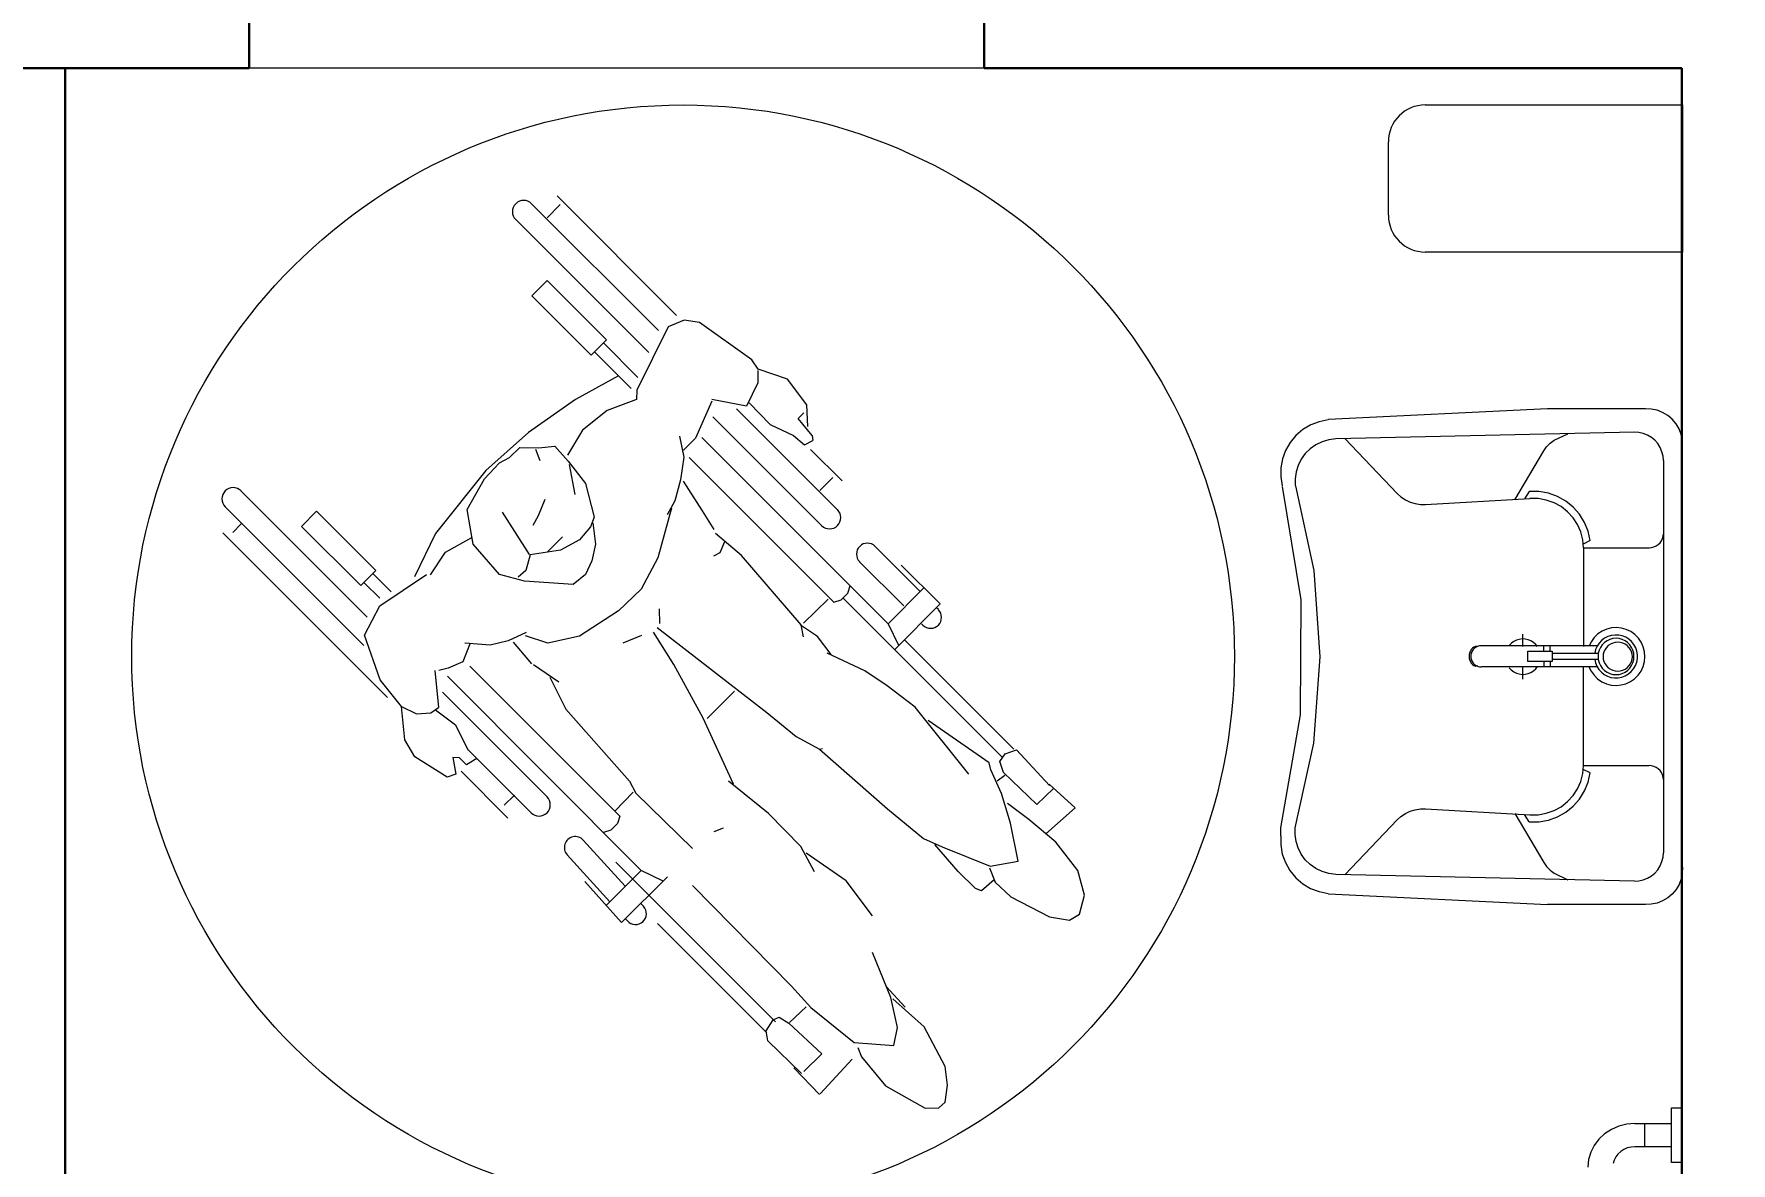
# Model space of a CAD drawing. Header units: centimetres. Extents: x -26724 to 60145, y -23645 to 6771.
# Drawn here: x -6089.4 to -5858.5, y 695 to 848.6 of the extents above; entities that cross this region are included whole.
import ezdxf

# ---------------------------------------------------------------- set-up
doc = ezdxf.new("R2010")
doc.units = ezdxf.units.CM
doc.linetypes.add('AUSGEZOGEN', pattern=[0])
doc.layers.add('4.KOTE', color=88, linetype='Continuous', lineweight=15)
doc.layers.add('IZGLED 2', color=253, linetype='Continuous', lineweight=9, true_color=0x828282)
doc.styles.get("Standard").update_dxf_attribs({"font": 'calibri.ttf'})
doc.dimstyles.new('ja 1 50', dxfattribs={"dimtxt": 10, "dimasz": 5, "dimexe": 5, "dimexo": 5, "dimgap": 1, "dimtad": 1, "dimdec": 0, "dimtxsty": 'Standard', "dimblk": 'ARCHTICK', "dimcen": 2.5, "dimclrd": 256, "dimclrt": 7, "dimadec": 0, "dimazin": 0, "dimtfac": 1, "dimtdec": 0, "dimtix": 1, "dimtmove": 1, "dimatfit": 3, "dimldrblk": 'ARCHTICK', "dimfxl": 10, "dimfxlon": 1, "dimlwd": 0, "dimlwe": 9, "dimarcsym": 0})

# ---------------------------------------------------------------- blocks, each defined once
blk = doc.blocks.new('_ArchTick')
at = {"color": 0, "linetype": 'ByBlock', "const_width": 0.15}
blk.add_lwpolyline([(-0.5, -0.5), (0.5, 0.5)], dxfattribs=at)
blk = doc.blocks.new('*D1820')
at = {"layer": '4.KOTE', "color": 0, "lineweight": 9, "transparency": 16777216}
for p, q in [((-12416.28, 713.89), (-12431.28, 713.89)), ((-12416.28, 573.89), (-12431.28, 573.89))]:
    blk.add_line(p, q, dxfattribs=at)
at = {"layer": '4.KOTE', "lineweight": 0, "transparency": 16777216}
blk.add_line((-12426.28, 713.89), (-12426.28, 573.89), dxfattribs=at)
at = {"layer": 'Defpoints', "color": 0, "transparency": 16777216}
for p in [(-12402.55, 713.89), (-12426.28, 573.89), (0, 573.89, 13.5)]:
    blk.add_point(p, dxfattribs=at)
at = {"layer": '4.KOTE', "lineweight": 0, "transparency": 16777216, "xscale": 5, "yscale": 5, "zscale": 5}
for p, rotation in [((-12426.28, 713.89), 90), ((-12426.28, 573.89), 270)]:
    blk.add_blockref('_ArchTick', p, dxfattribs=dict(at, rotation=rotation))
at = {"layer": '4.KOTE', "color": 7, "transparency": 16777216, "insert": (-12432.4, 643.89), "char_height": 10, "attachment_point": 5, "rotation": 90}
blk.add_mtext('140', dxfattribs=at)
blk = doc.blocks.new('*D1952')
at = {"layer": '4.KOTE', "color": 0, "lineweight": 9, "transparency": 16777216}
for p, q in [((-6932.92, 1219), (-6922.82, 1219)), ((-6917.82, 618.87), (-6932.82, 618.87))]:
    blk.add_line(p, q, dxfattribs=at)
at = {"layer": '4.KOTE', "lineweight": 0, "transparency": 16777216}
blk.add_line((-6927.82, 1219), (-6927.82, 618.87), dxfattribs=at)
at = {"layer": 'Defpoints', "color": 0, "transparency": 16777216}
for p in [(-6937.92, 1219), (-6927.82, 618.87), (-5265.1, 618.87, 13.5)]:
    blk.add_point(p, dxfattribs=at)
at = {"layer": '4.KOTE', "lineweight": 0, "transparency": 16777216, "xscale": 5, "yscale": 5, "zscale": 5}
for p, rotation in [((-6927.82, 1219), 90), ((-6927.82, 618.87), 270)]:
    blk.add_blockref('_ArchTick', p, dxfattribs=dict(at, rotation=rotation))
at = {"layer": '4.KOTE', "color": 7, "transparency": 16777216, "insert": (-6933.95, 918.93), "char_height": 10, "attachment_point": 5, "rotation": 90}
blk.add_mtext('600', dxfattribs=at)
blk = doc.blocks.new('*D1953')
at = {"layer": '4.KOTE', "color": 0, "lineweight": 9, "transparency": 16777216}
for p, q in [((-6917.82, 923.89), (-6932.82, 923.89)), ((-6917.82, 618.87), (-6932.82, 618.87))]:
    blk.add_line(p, q, dxfattribs=at)
at = {"layer": '4.KOTE', "lineweight": 0, "transparency": 16777216}
blk.add_line((-6927.82, 618.87), (-6927.82, 923.89), dxfattribs=at)
at = {"layer": 'Defpoints', "color": 0, "transparency": 16777216}
for p in [(-6927.82, 923.89), (-5265.1, 923.89, 13.5), (-5265.1, 618.87, 13.5)]:
    blk.add_point(p, dxfattribs=at)
at = {"layer": '4.KOTE', "lineweight": 0, "transparency": 16777216, "xscale": 5, "yscale": 5, "zscale": 5}
for p, rotation in [((-6927.82, 923.89), 90), ((-6927.82, 618.87), 270)]:
    blk.add_blockref('_ArchTick', p, dxfattribs=dict(at, rotation=rotation))
at = {"layer": '4.KOTE', "color": 7, "transparency": 16777216, "insert": (-6933.95, 771.38), "char_height": 10, "attachment_point": 5, "rotation": 90}
blk.add_mtext('305', dxfattribs=at)
blk = doc.blocks.new('*D2096')
at = {"layer": '4.KOTE', "color": 0, "lineweight": 9, "transparency": 16777216}
for p, q in [((-19851.49, 761.85), (-19866.49, 761.85)), ((-19854.88, 611.85), (-19866.49, 611.85))]:
    blk.add_line(p, q, dxfattribs=at)
at = {"layer": '4.KOTE', "lineweight": 0, "transparency": 16777216}
blk.add_line((-19861.49, 761.85), (-19861.49, 611.85), dxfattribs=at)
at = {"layer": 'Defpoints', "color": 0, "transparency": 16777216}
for p in [(0, 761.85, 13.5), (-19861.49, 611.85), (-19849.98, 611.85, 13.5)]:
    blk.add_point(p, dxfattribs=at)
at = {"layer": '4.KOTE', "lineweight": 0, "transparency": 16777216, "xscale": 5, "yscale": 5, "zscale": 5}
for p, rotation in [((-19861.49, 761.85), 90), ((-19861.49, 611.85), 270)]:
    blk.add_blockref('_ArchTick', p, dxfattribs=dict(at, rotation=rotation))
at = {"layer": '4.KOTE', "color": 7, "transparency": 16777216, "insert": (-19867.61, 686.85), "char_height": 10, "attachment_point": 5, "rotation": 90}
blk.add_mtext('150', dxfattribs=at)

msp = doc.modelspace()

# ---------------------------------------------------------------- linework, layer by layer
at = {"layer": '4.KOTE', "elevation": 13.5}
msp.add_lwpolyline([(-6085.1, 618.87), (-5865.2, 618.87), (-5865.2, 843.89), (-6085.1, 843.89)], close=True, dxfattribs=at)
at = {"layer": 'IZGLED 2', "lineweight": 30}
for p, q in [((-6060.1, 843.89, 13.5), (-6060.1, 858.89, 13.5)), ((-5960.1, 843.89, 13.5), (-5960.1, 858.89, 13.5)), ((-6060.1, 843.89, 13.5), (-6107.1, 843.89, 13.5)), ((-6085.1, 843.89, 13.5), (-6085.1, 618.87, 13.5)), ((-5865.2, 843.89, 13.5), (-5960.1, 843.89, 13.5)), ((-5865.2, 618.87, 13.5), (-5865.2, 843.89, 13.5))]:
    msp.add_line(p, q, dxfattribs=at)
at = {"layer": 'IZGLED 2', "linetype": 'AUSGEZOGEN', "lineweight": 18, "transparency": 33554687}
for p, q in [((-5900.1, 838.89, 13.5), (-5865.1, 838.89, 13.5)), ((-5865.1, 838.89, 13.5), (-5865.1, 818.89, 13.5)), ((-5905.1, 823.89, 13.5), (-5905.1, 833.89, 13.5)), ((-6001.93, 810.26, 13.5), (-6018.2, 826.54, 13.5)), ((-6004.41, 808.2, 13.5), (-6021.66, 825.46, 13.5)), ((-6017.77, 825.33, 13.5), (-6019.55, 823.55, 13.5)), ((-6023.82, 823.3, 13.5), (-6005.72, 805.2, 13.5)), ((-5865.1, 818.89, 13.5), (-5900.1, 818.89, 13.5)), ((-6021.61, 812.94, 13.5), (-6019.53, 815.01, 13.5)), ((-6019.53, 815.01, 13.5), (-6011.47, 806.94, 13.5)), ((-6013.54, 804.87, 13.5), (-6021.61, 812.94, 13.5)), ((-6003.09, 808.72, 13.5), (-6007.35, 800.08, 13.5)), ((-6000.9, 809.61, 13.5), (-6003.09, 808.72, 13.5)), ((-5998.81, 809.28, 13.5), (-6000.9, 809.61, 13.5)), ((-5991.71, 804.23, 13.5), (-5998.81, 809.28, 13.5)), ((-6011.47, 806.94, 13.5), (-6013.54, 804.87, 13.5)), ((-6011.89, 806.52, 13.5), (-6007.2, 801.83, 13.5)), ((-6013.05, 805.26, 13.5), (-6008.09, 800.3, 13.5)), ((-5990.84, 802.94, 13.5), (-5991.71, 804.23, 13.5)), ((-6009.82, 802.03, 13.5), (-6015.7, 798.82, 13.5)), ((-5990.89, 802.79, 13.5), (-5990.86, 801.08, 13.5)), ((-5986.86, 801.59, 13.5), (-5990.84, 802.94, 13.5)), ((-5984.22, 798.09, 13.5), (-5986.86, 801.59, 13.5)), ((-6007.38, 798.84, 13.5), (-6011.37, 797.34, 13.5)), ((-6007.35, 800.08, 13.5), (-6007.38, 798.84, 13.5)), ((-5992.4, 797.91, 13.5), (-5997.15, 798.83, 13.5)), ((-5990.86, 801.08, 13.5), (-5992.4, 797.91, 13.5)), ((-6015.7, 798.82, 13.5), (-6022.06, 794.36, 13.5)), ((-6011.37, 797.34, 13.5), (-6014.71, 794.66, 13.5)), ((-5997.13, 798.62, 13.5), (-5999.35, 793.57, 13.5)), ((-5980.04, 783.83, 13.5), (-5993.77, 797.56, 13.5)), ((-5992.08, 798.37, 13.5), (-5989.21, 795.42, 13.5)), ((-5985.38, 796.23, 13.5), (-5984.62, 797.03, 13.5)), ((-5984.08, 795.17, 13.5), (-5984.22, 798.09, 13.5)), ((-5883.45, 797.57, 13.5), (-5913.24, 796.11, 13.5)), ((-5870.14, 797.57, 13.5), (-5883.45, 797.57, 13.5)), ((-5869.33, 797.53, 13.5), (-5870.14, 797.57, 13.5)), ((-5868.54, 797.36, 13.5), (-5869.33, 797.53, 13.5)), ((-5867.79, 797.07, 13.5), (-5868.54, 797.36, 13.5)), ((-5867.09, 796.65, 13.5), (-5867.79, 797.07, 13.5)), ((-5866.48, 796.13, 13.5), (-5867.09, 796.65, 13.5)), ((-6022.06, 794.36, 13.5), (-6027.86, 789.16, 13.5)), ((-6014.71, 794.66, 13.5), (-6016.78, 791.27, 13.5)), ((-5996.98, 796.46, 13.5), (-5982.2, 781.68, 13.5)), ((-5989.21, 795.42, 13.5), (-5986.04, 793.95, 13.5)), ((-5983.5, 793.95, 13.5), (-5985.38, 796.23, 13.5)), ((-5916.73, 794.74, 13.5), (-5917.67, 793.94, 13.5)), ((-5915.66, 795.37, 13.5), (-5916.73, 794.74, 13.5)), ((-5914.5, 795.81, 13.5), (-5915.66, 795.37, 13.5)), ((-5913.28, 796.04, 13.5), (-5914.5, 795.81, 13.5)), ((-5871.63, 794.38, 13.5), (-5912.25, 793.48, 13.5)), ((-5871.02, 794.34, 13.5), (-5871.63, 794.38, 13.5)), ((-5870.42, 794.21, 13.5), (-5871.02, 794.34, 13.5)), ((-5869.85, 793.98, 13.5), (-5870.42, 794.21, 13.5)), ((-5865.97, 795.52, 13.5), (-5866.48, 796.13, 13.5)), ((-5865.56, 794.82, 13.5), (-5865.97, 795.52, 13.5)), ((-5865.27, 794.08, 13.5), (-5865.56, 794.82, 13.5)), ((-6024.68, 790.92, 13.5), (-6023.27, 792.29, 13.5)), ((-6023.27, 792.29, 13.5), (-6020.74, 792.23, 13.5)), ((-6021.12, 792.06, 13.5), (-6020.52, 790.52, 13.5)), ((-6020.74, 792.23, 13.5), (-6018.48, 792.47, 13.5)), ((-6018.48, 792.47, 13.5), (-6016.69, 790.44, 13.5)), ((-6001.52, 793.82, 13.5), (-6000.93, 790.99, 13.5)), ((-5999.35, 793.57, 13.5), (-6001.01, 791.92, 13.5)), ((-5973.17, 768.33, 13.5), (-5998.5, 793.67, 13.5)), ((-5986.04, 793.95, 13.5), (-5984.55, 792.67, 13.5)), ((-5984.55, 792.67, 13.5), (-5983.38, 793.23, 13.5)), ((-5979.42, 787.75, 13.5), (-5983.7, 792.03, 13.5)), ((-5983.5, 793.95, 13.5), (-5983.38, 793.23, 13.5)), ((-5919.09, 791.91, 13.5), (-5919.51, 790.75, 13.5)), ((-5918.47, 792.98, 13.5), (-5919.09, 791.91, 13.5)), ((-5917.67, 793.94, 13.5), (-5918.47, 792.98, 13.5)), ((-5915.72, 792.13, 13.5), (-5916.4, 791.47, 13.5)), ((-5914.95, 792.67, 13.5), (-5915.72, 792.13, 13.5)), ((-5914.1, 793.08, 13.5), (-5914.95, 792.67, 13.5)), ((-5913.19, 793.35, 13.5), (-5914.1, 793.08, 13.5)), ((-5912.25, 793.48, 13.5), (-5913.19, 793.35, 13.5)), ((-5911.03, 793.5, 13.5), (-5903.91, 786.05, 13.5)), ((-5883.96, 791.83, 13.5), (-5883.57, 792.39, 13.5)), ((-5883.57, 792.39, 13.5), (-5883.1, 792.87, 13.5)), ((-5883.1, 792.87, 13.5), (-5882.56, 793.28, 13.5)), ((-5882.56, 793.28, 13.5), (-5880.69, 794.17, 13.5)), ((-5869.32, 793.67, 13.5), (-5869.85, 793.98, 13.5)), ((-5868.85, 793.28, 13.5), (-5869.32, 793.67, 13.5)), ((-5868.45, 792.82, 13.5), (-5868.85, 793.28, 13.5)), ((-5868.12, 792.3, 13.5), (-5868.45, 792.82, 13.5)), ((-5867.89, 791.73, 13.5), (-5868.12, 792.3, 13.5)), ((-5865.12, 793.29, 13.5), (-5865.27, 794.08, 13.5)), ((-5865.1, 792.5, 13.5), (-5865.12, 793.29, 13.5)), ((-5865.1, 735.19, 13.5), (-5865.1, 792.5, 13.5)), ((-6028.07, 788.05, 13.5), (-6026.03, 790.21, 13.5)), ((-6026.03, 790.21, 13.5), (-6024.68, 790.92, 13.5)), ((-6016.69, 790.44, 13.5), (-6014.33, 787.39, 13.5)), ((-6015.75, 785.92, 13.5), (-6016.5, 789.97, 13.5)), ((-6000.93, 790.99, 13.5), (-6001.39, 787.92, 13.5)), ((-6000.2, 790.92, 13.5), (-5980.55, 771.27, 13.5)), ((-5919.51, 790.75, 13.5), (-5919.74, 789.53, 13.5)), ((-5917.38, 789.87, 13.5), (-5917.66, 788.98, 13.5)), ((-5916.95, 790.71, 13.5), (-5917.38, 789.87, 13.5)), ((-5916.4, 791.47, 13.5), (-5916.95, 790.71, 13.5)), ((-5887.91, 785.17, 13.5), (-5883.96, 791.83, 13.5)), ((-5867.74, 791.13, 13.5), (-5867.89, 791.73, 13.5)), ((-5867.69, 790.52, 13.5), (-5867.74, 791.13, 13.5)), ((-5867.69, 790.52, 13.5), (-5867.69, 737.17, 13.5)), ((-6027.86, 789.16, 13.5), (-6034.75, 780.6, 13.5)), ((-6030.44, 783.87, 13.5), (-6028.07, 788.05, 13.5)), ((-6014.33, 787.39, 13.5), (-6013.16, 782.83, 13.5)), ((-6001.39, 787.92, 13.5), (-6002.18, 785.05, 13.5)), ((-5998.41, 783.69, 13.5), (-6001.01, 787.73, 13.5)), ((-5980.66, 788.22, 13.5), (-5982.44, 786.44, 13.5)), ((-5919.74, 789.53, 13.5), (-5919.75, 788.29, 13.5)), ((-5919.75, 788.29, 13.5), (-5919.54, 787.06, 13.5)), ((-5917.66, 788.98, 13.5), (-5917.79, 788.05, 13.5)), ((-5917.79, 788.05, 13.5), (-5917.77, 787.12, 13.5)), ((-6044.02, 769.22, 13.5), (-6061.19, 786.39, 13.5)), ((-6019.87, 785.24, 13.5), (-6020.76, 783, 13.5)), ((-6002.18, 785.05, 13.5), (-6003.2, 783.16, 13.5)), ((-5916.97, 771.58, 13.5), (-5919.52, 786.99, 13.5)), ((-5917.71, 787.09, 13.5), (-5917.71, 787.09, 13.5)), ((-5915.19, 775.58, 13.5), (-5917.71, 787.09, 13.5)), ((-5903.91, 786.05, 13.5), (-5903.39, 785.57, 13.5)), ((-5903.39, 785.57, 13.5), (-5902.79, 785.18, 13.5)), ((-5902.79, 785.18, 13.5), (-5902.15, 784.87, 13.5)), ((-5900.04, 784.55, 13.5), (-5885.84, 785.36, 13.5)), ((-5885.93, 786.32, 13.5), (-5886.58, 785.31, 13.5)), ((-5884.62, 786.3, 13.5), (-5885.93, 786.32, 13.5)), ((-5884.72, 785.35, 13.5), (-5885.84, 785.36, 13.5)), ((-5883.62, 785.15, 13.5), (-5884.72, 785.35, 13.5)), ((-5883.34, 786.07, 13.5), (-5884.62, 786.3, 13.5)), ((-5882.57, 784.78, 13.5), (-5883.62, 785.15, 13.5)), ((-5882.11, 785.63, 13.5), (-5883.34, 786.07, 13.5)), ((-5880.97, 784.99, 13.5), (-5882.11, 785.63, 13.5)), ((-5879.96, 784.18, 13.5), (-5880.97, 784.99, 13.5)), ((-6063.34, 784.23, 13.5), (-6044.49, 765.38, 13.5)), ((-6052.97, 781.57, 13.5), (-6050.9, 783.64, 13.5)), ((-6050.9, 783.64, 13.5), (-6042.84, 775.58, 13.5)), ((-6029.61, 779.14, 13.5), (-6030.44, 783.87, 13.5)), ((-6021.96, 777.73, 13.5), (-6025.61, 783.51, 13.5)), ((-6020.76, 783, 13.5), (-6021.49, 781.69, 13.5)), ((-6013.16, 782.83, 13.5), (-6013.66, 781.5, 13.5)), ((-6002.64, 784.05, 13.5), (-6004.5, 777.31, 13.5)), ((-5996.81, 781.13, 13.5), (-5998.41, 783.69, 13.5)), ((-5902.15, 784.87, 13.5), (-5901.46, 784.66, 13.5)), ((-5901.46, 784.66, 13.5), (-5900.75, 784.55, 13.5)), ((-5900.75, 784.55, 13.5), (-5900.04, 784.55, 13.5)), ((-5881.59, 784.25, 13.5), (-5882.57, 784.78, 13.5)), ((-5880.72, 783.56, 13.5), (-5881.59, 784.25, 13.5)), ((-5879.97, 782.75, 13.5), (-5880.72, 783.56, 13.5)), ((-5879.36, 781.82, 13.5), (-5879.97, 782.75, 13.5)), ((-5879.1, 783.21, 13.5), (-5879.96, 784.18, 13.5)), ((-5878.41, 782.11, 13.5), (-5879.1, 783.21, 13.5)), ((-6041.28, 758.31, 13.5), (-6063.65, 780.67, 13.5)), ((-6062.32, 780.74, 13.5), (-6061.15, 781.92, 13.5)), ((-6044.91, 773.51, 13.5), (-6052.97, 781.57, 13.5)), ((-6034.75, 780.6, 13.5), (-6037.6, 774.69, 13.5)), ((-6013.66, 781.5, 13.5), (-6015.15, 779.72, 13.5)), ((-6013.33, 782.06, 13.5), (-6012.96, 779.13, 13.5)), ((-5993.09, 777.6, 13.5), (-5996.64, 780.58, 13.5)), ((-5878.92, 780.81, 13.5), (-5879.36, 781.82, 13.5)), ((-5878.65, 779.75, 13.5), (-5878.92, 780.81, 13.5)), ((-5877.93, 780.92, 13.5), (-5878.41, 782.11, 13.5)), ((-5877.65, 779.66, 13.5), (-5877.93, 780.92, 13.5)), ((-5867.72, 780.24, 13.5), (-5867.69, 780.57, 13.5)), ((-6033.36, 778.04, 13.5), (-6029.77, 780.05, 13.5)), ((-6026.01, 775, 13.5), (-6029.61, 779.14, 13.5)), ((-6017.71, 778.33, 13.5), (-6021.86, 777.7, 13.5)), ((-6017.47, 780.14, 13.5), (-6019.43, 778.14, 13.5)), ((-6015.15, 779.72, 13.5), (-6017.71, 778.33, 13.5)), ((-6012.96, 779.13, 13.5), (-6013.48, 776.87, 13.5)), ((-5995.43, 779.47, 13.5), (-5996.06, 777.96, 13.5)), ((-5968.8, 772.71, 13.5), (-5974.94, 778.85, 13.5)), ((-5878.55, 778.65, 13.5), (-5878.65, 779.75, 13.5)), ((-5877.65, 779.66, 13.5), (-5878.58, 779.17, 13.5)), ((-5878.55, 778.65, 13.5), (-5869.64, 778.65, 13.5)), ((-5878.55, 778.65, 13.5), (-5878.55, 765.25, 13.5)), ((-5869.64, 778.65, 13.5), (-5869.3, 778.68, 13.5)), ((-5869.3, 778.68, 13.5), (-5868.98, 778.77, 13.5)), ((-5868.98, 778.77, 13.5), (-5868.67, 778.91, 13.5)), ((-5868.67, 778.91, 13.5), (-5868.39, 779.1, 13.5)), ((-5868.39, 779.1, 13.5), (-5868.15, 779.34, 13.5)), ((-5868.15, 779.34, 13.5), (-5867.95, 779.61, 13.5)), ((-5867.95, 779.61, 13.5), (-5867.81, 779.92, 13.5)), ((-5867.81, 779.92, 13.5), (-5867.72, 780.24, 13.5)), ((-6035.4, 774.99, 13.5), (-6033.36, 778.04, 13.5)), ((-6021.86, 777.7, 13.5), (-6022.42, 775.56, 13.5)), ((-6013.48, 776.87, 13.5), (-6014.32, 775, 13.5)), ((-6004.5, 777.31, 13.5), (-6006.77, 773.02, 13.5)), ((-5996.06, 777.96, 13.5), (-5996.89, 777.51, 13.5)), ((-5985, 768.19, 13.5), (-5993.09, 777.6, 13.5)), ((-5977.03, 776.75, 13.5), (-5971.03, 770.75, 13.5)), ((-5966.06, 771.02, 13.5), (-5971.39, 776.28, 13.5)), ((-6042.84, 775.58, 13.5), (-6044.91, 773.51, 13.5)), ((-6044.42, 773.89, 13.5), (-6042.31, 771.78, 13.5)), ((-6043.26, 775.15, 13.5), (-6040.78, 772.67, 13.5)), ((-6042.31, 770.74, 13.5), (-6035.96, 775.04, 13.5)), ((-6022.63, 774.11, 13.5), (-6026.01, 775, 13.5)), ((-6022.42, 775.56, 13.5), (-6023.5, 774.67, 13.5)), ((-6015.98, 773.65, 13.5), (-6022.63, 774.11, 13.5)), ((-6014.32, 775, 13.5), (-6015.98, 773.65, 13.5)), ((-5978.64, 772.5, 13.5), (-5978.33, 773.49, 13.5)), ((-5914.36, 763.82, 13.5), (-5915.19, 775.58, 13.5)), ((-6006.77, 773.02, 13.5), (-6009.83, 770.09, 13.5)), ((-5981.29, 771.65, 13.5), (-5984.66, 768.38, 13.5)), ((-5980.55, 771.27, 13.5), (-5979.56, 771.58, 13.5)), ((-5979.56, 771.58, 13.5), (-5978.64, 772.5, 13.5)), ((-5979.27, 771.79, 13.5), (-5957.56, 750.08, 13.5)), ((-5973.17, 768.33, 13.5), (-5968.29, 773.22, 13.5)), ((-5917.04, 755.95, 13.5), (-5916.97, 771.58, 13.5)), ((-6044.39, 766.78, 13.5), (-6042.31, 770.74, 13.5)), ((-6009.83, 770.09, 13.5), (-6015.16, 766.62, 13.5)), ((-6004.23, 768.36, 13.5), (-6004.25, 770.35, 13.5)), ((-5972.3, 764.78, 13.5), (-5966.06, 771.02, 13.5)), ((-5966.32, 770.24, 13.5), (-5966.61, 770.52, 13.5)), ((-6042.25, 760.68, 13.5), (-6044.39, 766.78, 13.5)), ((-6022.38, 767.14, 13.5), (-6024.84, 766.01, 13.5)), ((-6019.44, 765.7, 13.5), (-6022.5, 766.68, 13.5)), ((-6015.16, 766.62, 13.5), (-6019.44, 765.7, 13.5)), ((-6009.2, 765.73, 13.5), (-6006.65, 766.76, 13.5)), ((-6002.29, 762.79, 13.5), (-6005.09, 767.19, 13.5)), ((-6004.56, 767.8, 13.5), (-5989.66, 756.25, 13.5)), ((-5982.76, 766.59, 13.5), (-5985.08, 768.12, 13.5)), ((-5984.65, 766.56, 13.5), (-5985, 768.19, 13.5)), ((-5980.9, 764.12, 13.5), (-5982.76, 766.59, 13.5)), ((-5973.17, 768.3, 13.5), (-5971.74, 765.42, 13.5)), ((-5968.61, 768.33, 13.5), (-5968.42, 768.14, 13.5)), ((-5886.79, 765.25, 13.5), (-5886.79, 766.9, 13.5)), ((-5876.59, 766.94, 13.5), (-5877.09, 766.47, 13.5)), ((-5876.03, 767.32, 13.5), (-5876.59, 766.94, 13.5)), ((-5875.4, 767.6, 13.5), (-5876.03, 767.32, 13.5)), ((-5875.25, 766.57, 13.5), (-5875.69, 766.35, 13.5)), ((-5874.74, 767.76, 13.5), (-5875.4, 767.6, 13.5)), ((-5874.77, 766.72, 13.5), (-5875.25, 766.57, 13.5)), ((-5874.27, 766.79, 13.5), (-5874.77, 766.72, 13.5)), ((-5874.06, 767.81, 13.5), (-5874.74, 767.76, 13.5)), ((-5873.77, 766.77, 13.5), (-5874.27, 766.79, 13.5)), ((-5873.39, 767.73, 13.5), (-5874.06, 767.81, 13.5)), ((-5873.28, 766.67, 13.5), (-5873.77, 766.77, 13.5)), ((-5872.73, 767.55, 13.5), (-5873.39, 767.73, 13.5)), ((-5872.82, 766.48, 13.5), (-5873.28, 766.67, 13.5)), ((-5872.12, 767.25, 13.5), (-5872.73, 767.55, 13.5)), ((-5871.56, 766.85, 13.5), (-5872.12, 767.25, 13.5)), ((-5871.09, 766.36, 13.5), (-5871.56, 766.85, 13.5)), ((-6030.02, 765.66, 13.5), (-6031, 763.14, 13.5)), ((-6027.31, 765.41, 13.5), (-6030.74, 765.67, 13.5)), ((-6024.84, 766.01, 13.5), (-6027.31, 765.41, 13.5)), ((-6024.15, 765.81, 13.5), (-6021.68, 762.86, 13.5)), ((-5976.32, 761.92, 13.5), (-5981.44, 764.31, 13.5)), ((-5956.06, 751.25, 13.5), (-5970.95, 766.14, 13.5)), ((-5894.05, 764.37, 13.5), (-5894.11, 764.13, 13.5)), ((-5893.95, 764.59, 13.5), (-5894.05, 764.37, 13.5)), ((-5893.82, 764.8, 13.5), (-5893.95, 764.59, 13.5)), ((-5893.81, 764.38, 13.5), (-5893.87, 764.14, 13.5)), ((-5893.65, 764.98, 13.5), (-5893.82, 764.8, 13.5)), ((-5893.7, 764.6, 13.5), (-5893.81, 764.38, 13.5)), ((-5893.56, 764.81, 13.5), (-5893.7, 764.6, 13.5)), ((-5893.46, 765.12, 13.5), (-5893.65, 764.98, 13.5)), ((-5893.38, 764.98, 13.5), (-5893.56, 764.81, 13.5)), ((-5893.24, 765.24, 13.5), (-5893.46, 765.12, 13.5)), ((-5893.18, 765.13, 13.5), (-5893.38, 764.98, 13.5)), ((-5892.94, 765.24, 13.5), (-5893.24, 765.24, 13.5)), ((-5892.96, 765.23, 13.5), (-5893.18, 765.13, 13.5)), ((-5892.71, 765.3, 13.5), (-5892.96, 765.23, 13.5)), ((-5892.47, 765.32, 13.5), (-5892.71, 765.3, 13.5)), ((-5876.68, 765.32, 13.5), (-5892.47, 765.32, 13.5)), ((-5888.37, 765.66, 13.5), (-5888.66, 765.37, 13.5)), ((-5888.04, 765.9, 13.5), (-5888.37, 765.66, 13.5)), ((-5887.68, 766.08, 13.5), (-5888.04, 765.9, 13.5)), ((-5887.29, 766.2, 13.5), (-5887.68, 766.08, 13.5)), ((-5886.88, 766.25, 13.5), (-5887.29, 766.2, 13.5)), ((-5886.47, 766.23, 13.5), (-5886.88, 766.25, 13.5)), ((-5886.08, 766.15, 13.5), (-5886.47, 766.23, 13.5)), ((-5886.13, 764.58, 13.5), (-5882.84, 764.58, 13.5)), ((-5886.13, 763.2, 13.5), (-5886.13, 764.58, 13.5)), ((-5885.7, 765.99, 13.5), (-5886.08, 766.15, 13.5)), ((-5885.35, 765.78, 13.5), (-5885.7, 765.99, 13.5)), ((-5885.04, 765.51, 13.5), (-5885.35, 765.78, 13.5)), ((-5884.86, 765.25, 13.5), (-5885.04, 765.51, 13.5)), ((-5883.96, 764.58, 13.5), (-5883.96, 765.32, 13.5)), ((-5883.1, 764.58, 13.5), (-5883.1, 765.32, 13.5)), ((-5882.84, 764.58, 13.5), (-5882.84, 763.2, 13.5)), ((-5876.58, 764.26, 13.5), (-5882.84, 764.26, 13.5)), ((-5877.49, 765.93, 13.5), (-5877.79, 765.32, 13.5)), ((-5877.79, 765.32, 13.5), (-5877.79, 765.32, 13.5)), ((-5877.09, 766.47, 13.5), (-5877.49, 765.93, 13.5)), ((-5876.91, 764.8, 13.5), (-5877.02, 764.31, 13.5)), ((-5877.02, 764.31, 13.5), (-5877.02, 764.31, 13.5)), ((-5876.71, 765.26, 13.5), (-5876.91, 764.8, 13.5)), ((-5876.43, 765.68, 13.5), (-5876.71, 765.26, 13.5)), ((-5876.54, 764.3, 13.5), (-5876.58, 763.87, 13.5)), ((-5876.43, 764.72, 13.5), (-5876.54, 764.3, 13.5)), ((-5876.09, 766.04, 13.5), (-5876.43, 765.68, 13.5)), ((-5876.25, 765.11, 13.5), (-5876.43, 764.72, 13.5)), ((-5876, 765.46, 13.5), (-5876.25, 765.11, 13.5)), ((-5875.69, 766.35, 13.5), (-5876.09, 766.04, 13.5)), ((-5875.7, 765.77, 13.5), (-5876, 765.46, 13.5)), ((-5875.78, 764.52, 13.5), (-5875.87, 764.19, 13.5)), ((-5875.63, 764.83, 13.5), (-5875.78, 764.52, 13.5)), ((-5875.36, 766.01, 13.5), (-5875.7, 765.77, 13.5)), ((-5875.43, 765.11, 13.5), (-5875.63, 764.83, 13.5)), ((-5875.43, 765.11, 13.5), (-5875.63, 764.83, 13.5)), ((-5875.18, 765.35, 13.5), (-5875.43, 765.11, 13.5)), ((-5874.97, 766.19, 13.5), (-5875.36, 766.01, 13.5)), ((-5874.9, 765.55, 13.5), (-5875.18, 765.35, 13.5)), ((-5874.56, 766.31, 13.5), (-5874.97, 766.19, 13.5)), ((-5874.58, 765.69, 13.5), (-5874.9, 765.55, 13.5)), ((-5874.25, 765.78, 13.5), (-5874.58, 765.69, 13.5)), ((-5874.13, 766.34, 13.5), (-5874.56, 766.31, 13.5)), ((-5873.9, 765.81, 13.5), (-5874.25, 765.78, 13.5)), ((-5873.71, 766.31, 13.5), (-5874.13, 766.34, 13.5)), ((-5873.55, 765.78, 13.5), (-5873.9, 765.81, 13.5)), ((-5873.3, 766.19, 13.5), (-5873.71, 766.31, 13.5)), ((-5873.22, 765.69, 13.5), (-5873.55, 765.78, 13.5)), ((-5872.91, 766.01, 13.5), (-5873.3, 766.19, 13.5)), ((-5872.9, 765.55, 13.5), (-5873.22, 765.69, 13.5)), ((-5872.56, 765.77, 13.5), (-5872.91, 766.01, 13.5)), ((-5872.62, 765.35, 13.5), (-5872.9, 765.55, 13.5)), ((-5872.39, 766.22, 13.5), (-5872.82, 766.48, 13.5)), ((-5872.37, 765.11, 13.5), (-5872.62, 765.35, 13.5)), ((-5872.37, 765.11, 13.5), (-5872.62, 765.35, 13.5)), ((-5872.26, 765.46, 13.5), (-5872.56, 765.77, 13.5)), ((-5872.02, 765.89, 13.5), (-5872.39, 766.22, 13.5)), ((-5872.17, 764.83, 13.5), (-5872.37, 765.11, 13.5)), ((-5872.02, 765.11, 13.5), (-5872.26, 765.46, 13.5)), ((-5872.02, 764.52, 13.5), (-5872.17, 764.83, 13.5)), ((-5871.7, 765.5, 13.5), (-5872.02, 765.89, 13.5)), ((-5871.84, 764.72, 13.5), (-5872.02, 765.11, 13.5)), ((-5871.93, 764.19, 13.5), (-5872.02, 764.52, 13.5)), ((-5871.73, 764.3, 13.5), (-5871.84, 764.72, 13.5)), ((-5871.69, 763.87, 13.5), (-5871.73, 764.3, 13.5)), ((-5871.69, 763.87, 13.5), (-5871.73, 764.3, 13.5)), ((-5871.46, 765.06, 13.5), (-5871.7, 765.5, 13.5)), ((-5871.3, 764.58, 13.5), (-5871.46, 765.06, 13.5)), ((-5871.22, 764.09, 13.5), (-5871.3, 764.58, 13.5)), ((-5870.7, 765.8, 13.5), (-5871.09, 766.36, 13.5)), ((-5870.42, 765.18, 13.5), (-5870.7, 765.8, 13.5)), ((-5870.25, 764.52, 13.5), (-5870.42, 765.18, 13.5)), ((-5870.2, 763.84, 13.5), (-5870.25, 764.52, 13.5)), ((-6034.83, 761.96, 13.5), (-6034.32, 756.91, 13.5)), ((-6033.01, 762.28, 13.5), (-6034.26, 761.95, 13.5)), ((-6031, 763.14, 13.5), (-6033.01, 762.28, 13.5)), ((-6030.05, 762.55, 13.5), (-6009.66, 742.16, 13.5)), ((-6021.4, 762.77, 13.5), (-6017.93, 760.42, 13.5)), ((-5998.31, 755.46, 13.5), (-6002.29, 762.79, 13.5)), ((-5973.29, 759.86, 13.5), (-5976.32, 761.92, 13.5)), ((-5915.23, 752.07, 13.5), (-5914.36, 763.82, 13.5)), ((-5894.11, 764.13, 13.5), (-5894.13, 763.89, 13.5)), ((-5894.13, 763.89, 13.5), (-5894.11, 763.64, 13.5)), ((-5894.11, 763.64, 13.5), (-5894.05, 763.41, 13.5)), ((-5894.05, 763.41, 13.5), (-5893.95, 763.18, 13.5)), ((-5893.95, 763.18, 13.5), (-5893.82, 762.98, 13.5)), ((-5893.87, 764.14, 13.5), (-5893.9, 763.89, 13.5)), ((-5893.9, 763.89, 13.5), (-5893.87, 763.64, 13.5)), ((-5893.87, 763.64, 13.5), (-5893.81, 763.4, 13.5)), ((-5893.82, 762.98, 13.5), (-5893.65, 762.8, 13.5)), ((-5893.81, 763.4, 13.5), (-5893.7, 763.17, 13.5)), ((-5893.7, 763.17, 13.5), (-5893.56, 762.97, 13.5)), ((-5893.65, 762.8, 13.5), (-5893.46, 762.65, 13.5)), ((-5893.56, 762.97, 13.5), (-5893.38, 762.79, 13.5)), ((-5893.46, 762.65, 13.5), (-5893.24, 762.54, 13.5)), ((-5893.38, 762.79, 13.5), (-5893.18, 762.65, 13.5)), ((-5892.94, 762.54, 13.5), (-5893.24, 762.54, 13.5)), ((-5893.18, 762.65, 13.5), (-5892.96, 762.55, 13.5)), ((-5892.96, 762.55, 13.5), (-5892.71, 762.48, 13.5)), ((-5892.71, 762.48, 13.5), (-5892.47, 762.46, 13.5)), ((-5876.7, 762.46, 13.5), (-5892.42, 762.46, 13.5)), ((-5888.67, 762.33, 13.5), (-5888.38, 762.04, 13.5)), ((-5888.38, 762.04, 13.5), (-5888.05, 761.79, 13.5)), ((-5886.79, 760.78, 13.5), (-5886.79, 762.46, 13.5)), ((-5882.84, 763.2, 13.5), (-5886.13, 763.2, 13.5)), ((-5885.71, 761.69, 13.5), (-5885.36, 761.9, 13.5)), ((-5885.36, 761.9, 13.5), (-5885.05, 762.17, 13.5)), ((-5885.05, 762.17, 13.5), (-5884.8, 762.49, 13.5)), ((-5883.96, 763.2, 13.5), (-5883.96, 762.42, 13.5)), ((-5883.1, 763.2, 13.5), (-5883.1, 762.42, 13.5)), ((-5876.58, 763.48, 13.5), (-5882.84, 763.48, 13.5)), ((-5878.55, 749.04, 13.5), (-5878.55, 762.46, 13.5)), ((-5877.81, 762.47, 13.5), (-5877.52, 761.86, 13.5)), ((-5877.03, 763.48, 13.5), (-5876.92, 763, 13.5)), ((-5876.92, 763, 13.5), (-5876.73, 762.53, 13.5)), ((-5876.73, 762.53, 13.5), (-5876.47, 762.11, 13.5)), ((-5876.58, 763.87, 13.5), (-5876.54, 763.44, 13.5)), ((-5876.54, 763.44, 13.5), (-5876.43, 763.02, 13.5)), ((-5876.47, 762.11, 13.5), (-5876.13, 761.74, 13.5)), ((-5876.43, 763.02, 13.5), (-5876.25, 762.63, 13.5)), ((-5876.25, 762.63, 13.5), (-5876, 762.28, 13.5)), ((-5876, 762.28, 13.5), (-5875.7, 761.98, 13.5)), ((-5875.87, 764.19, 13.5), (-5875.9, 763.84, 13.5)), ((-5875.9, 763.84, 13.5), (-5875.87, 763.5, 13.5)), ((-5875.87, 763.5, 13.5), (-5875.78, 763.17, 13.5)), ((-5875.78, 763.17, 13.5), (-5875.63, 762.86, 13.5)), ((-5875.7, 761.98, 13.5), (-5875.36, 761.73, 13.5)), ((-5875.63, 762.86, 13.5), (-5875.43, 762.58, 13.5)), ((-5875.43, 762.58, 13.5), (-5875.18, 762.34, 13.5)), ((-5875.18, 762.34, 13.5), (-5874.9, 762.14, 13.5)), ((-5874.9, 762.14, 13.5), (-5874.58, 762, 13.5)), ((-5874.58, 762, 13.5), (-5874.25, 761.91, 13.5)), ((-5874.25, 761.91, 13.5), (-5873.9, 761.88, 13.5)), ((-5873.9, 761.88, 13.5), (-5873.55, 761.91, 13.5)), ((-5873.55, 761.91, 13.5), (-5873.22, 762, 13.5)), ((-5873.22, 762, 13.5), (-5872.9, 762.14, 13.5)), ((-5872.91, 761.73, 13.5), (-5872.56, 761.98, 13.5)), ((-5872.9, 762.14, 13.5), (-5872.62, 762.34, 13.5)), ((-5872.62, 762.34, 13.5), (-5872.37, 762.58, 13.5)), ((-5872.56, 761.98, 13.5), (-5872.26, 762.28, 13.5)), ((-5872.37, 762.58, 13.5), (-5872.17, 762.86, 13.5)), ((-5872.26, 762.28, 13.5), (-5872.02, 762.63, 13.5)), ((-5872.17, 762.86, 13.5), (-5872.02, 763.17, 13.5)), ((-5872.06, 761.81, 13.5), (-5871.74, 762.2, 13.5)), ((-5872.02, 763.17, 13.5), (-5871.93, 763.5, 13.5)), ((-5872.02, 762.63, 13.5), (-5871.84, 763.02, 13.5)), ((-5871.9, 763.84, 13.5), (-5871.93, 764.19, 13.5)), ((-5871.93, 763.5, 13.5), (-5871.9, 763.84, 13.5)), ((-5871.84, 763.02, 13.5), (-5871.73, 763.44, 13.5)), ((-5871.74, 762.2, 13.5), (-5871.49, 762.63, 13.5)), ((-5871.73, 763.44, 13.5), (-5871.69, 763.87, 13.5)), ((-5871.49, 762.63, 13.5), (-5871.31, 763.1, 13.5)), ((-5871.31, 763.1, 13.5), (-5871.22, 763.59, 13.5)), ((-5871.22, 763.59, 13.5), (-5871.22, 764.09, 13.5)), ((-5871.12, 761.34, 13.5), (-5870.73, 761.89, 13.5)), ((-5870.73, 761.89, 13.5), (-5870.44, 762.51, 13.5)), ((-5870.44, 762.51, 13.5), (-5870.26, 763.17, 13.5)), ((-5870.26, 763.17, 13.5), (-5870.2, 763.84, 13.5)), ((-6039.36, 757.07, 13.5), (-6042.25, 760.68, 13.5)), ((-6006.73, 734.78, 13.5), (-6033.11, 761.17, 13.5)), ((-6019.18, 761.04, 13.5), (-6017.01, 756.7, 13.5)), ((-5969.48, 756.99, 13.5), (-5973.29, 759.86, 13.5)), ((-5888.05, 761.79, 13.5), (-5887.69, 761.61, 13.5)), ((-5887.69, 761.61, 13.5), (-5887.3, 761.49, 13.5)), ((-5887.3, 761.49, 13.5), (-5886.89, 761.44, 13.5)), ((-5886.89, 761.44, 13.5), (-5886.49, 761.45, 13.5)), ((-5886.49, 761.45, 13.5), (-5886.09, 761.54, 13.5)), ((-5886.09, 761.54, 13.5), (-5885.71, 761.69, 13.5)), ((-5877.52, 761.86, 13.5), (-5877.12, 761.31, 13.5)), ((-5877.12, 761.31, 13.5), (-5876.63, 760.83, 13.5)), ((-5876.63, 760.83, 13.5), (-5876.07, 760.44, 13.5)), ((-5876.13, 761.74, 13.5), (-5875.74, 761.43, 13.5)), ((-5876.07, 760.44, 13.5), (-5875.45, 760.16, 13.5)), ((-5875.74, 761.43, 13.5), (-5875.3, 761.19, 13.5)), ((-5875.45, 760.16, 13.5), (-5874.79, 759.99, 13.5)), ((-5875.36, 761.73, 13.5), (-5874.97, 761.55, 13.5)), ((-5875.3, 761.19, 13.5), (-5874.83, 761.03, 13.5)), ((-5874.97, 761.55, 13.5), (-5874.56, 761.43, 13.5)), ((-5874.83, 761.03, 13.5), (-5874.33, 760.95, 13.5)), ((-5874.79, 759.99, 13.5), (-5874.12, 759.93, 13.5)), ((-5874.56, 761.43, 13.5), (-5874.13, 761.4, 13.5)), ((-5874.33, 760.95, 13.5), (-5873.83, 760.96, 13.5)), ((-5874.13, 761.4, 13.5), (-5873.71, 761.43, 13.5)), ((-5874.12, 759.93, 13.5), (-5873.44, 760, 13.5)), ((-5873.83, 760.96, 13.5), (-5873.34, 761.06, 13.5)), ((-5873.71, 761.43, 13.5), (-5873.3, 761.55, 13.5)), ((-5873.44, 760, 13.5), (-5872.78, 760.17, 13.5)), ((-5873.34, 761.06, 13.5), (-5872.87, 761.23, 13.5)), ((-5873.3, 761.55, 13.5), (-5872.91, 761.73, 13.5)), ((-5872.87, 761.23, 13.5), (-5872.44, 761.49, 13.5)), ((-5872.78, 760.17, 13.5), (-5872.16, 760.46, 13.5)), ((-5872.44, 761.49, 13.5), (-5872.06, 761.81, 13.5)), ((-5872.16, 760.46, 13.5), (-5871.6, 760.85, 13.5)), ((-5871.6, 760.85, 13.5), (-5871.12, 761.34, 13.5)), ((-6019.56, 744.77, 13.5), (-6033.8, 759, 13.5)), ((-5994.07, 759.16, 13.5), (-5997.75, 755.45, 13.5)), ((-6038.92, 752.54, 13.5), (-6039.36, 757.07, 13.5)), ((-6039.36, 757.07, 13.5), (-6037.32, 756.05, 13.5)), ((-6037.32, 756.05, 13.5), (-6035.36, 756.2, 13.5)), ((-6035.36, 756.2, 13.5), (-6034.32, 756.91, 13.5)), ((-6034.73, 756.6, 13.5), (-6032, 754.56, 13.5)), ((-6017.01, 756.7, 13.5), (-6008.36, 746.92, 13.5)), ((-5994.21, 746.49, 13.5), (-5998.31, 755.46, 13.5)), ((-5989.66, 756.25, 13.5), (-5985.68, 752.98, 13.5)), ((-5962.16, 747.85, 13.5), (-5969.48, 756.99, 13.5)), ((-5959.41, 749.42, 13.5), (-5967.71, 755.14, 13.5)), ((-5919.74, 740.57, 13.5), (-5917.04, 755.95, 13.5)), ((-6032, 754.56, 13.5), (-6030.34, 751.18, 13.5)), ((-5985.68, 752.98, 13.5), (-5982.47, 751.24, 13.5)), ((-6037.55, 750.24, 13.5), (-6038.92, 752.54, 13.5)), ((-6030.39, 751.28, 13.5), (-6021.72, 742.61, 13.5)), ((-5982.47, 751.24, 13.5), (-5982.07, 751.36, 13.5)), ((-5982.47, 751.24, 13.5), (-5973.23, 743.13, 13.5)), ((-5957.98, 749.57, 13.5), (-5957.24, 750.64, 13.5)), ((-5957.24, 750.64, 13.5), (-5955.71, 751.16, 13.5)), ((-5955.71, 751.16, 13.5), (-5951.2, 746.33, 13.5)), ((-5917.77, 740.57, 13.5), (-5915.23, 752.07, 13.5)), ((-6033.14, 747.45, 13.5), (-6037.55, 750.24, 13.5)), ((-6031.46, 750.09, 13.5), (-6032.38, 750.14, 13.5)), ((-6032.38, 750.14, 13.5), (-6031.97, 747.86, 13.5)), ((-6030.53, 749.13, 13.5), (-6031.46, 750.09, 13.5)), ((-6024.87, 741.89, 13.5), (-6031.25, 748.28, 13.5)), ((-6029.12, 749.98, 13.5), (-6030.53, 749.13, 13.5)), ((-5959.17, 748.43, 13.5), (-5959.41, 749.42, 13.5)), ((-5957.72, 745.22, 13.5), (-5959.17, 748.43, 13.5)), ((-5957.45, 748.11, 13.5), (-5957.98, 749.57, 13.5)), ((-5952.93, 743.74, 13.5), (-5957.45, 748.11, 13.5)), ((-5878.65, 747.94, 13.5), (-5878.55, 749.04, 13.5)), ((-5877.65, 748.03, 13.5), (-5878.58, 748.51, 13.5)), ((-5878.55, 749.04, 13.5), (-5869.64, 749.04, 13.5)), ((-5869.3, 749.01, 13.5), (-5869.64, 749.04, 13.5)), ((-5868.98, 748.92, 13.5), (-5869.3, 749.01, 13.5)), ((-5868.67, 748.78, 13.5), (-5868.98, 748.92, 13.5)), ((-5868.39, 748.59, 13.5), (-5868.67, 748.78, 13.5)), ((-5868.15, 748.35, 13.5), (-5868.39, 748.59, 13.5)), ((-5867.95, 748.08, 13.5), (-5868.15, 748.35, 13.5)), ((-5867.81, 747.77, 13.5), (-5867.95, 748.08, 13.5)), ((-6031.97, 747.86, 13.5), (-6033.14, 747.45, 13.5)), ((-6008.36, 746.92, 13.5), (-6007.49, 745.27, 13.5)), ((-5989.45, 742.49, 13.5), (-5994.88, 746.92, 13.5)), ((-5958.3, 746.94, 13.5), (-5957.3, 747.74, 13.5)), ((-5952.93, 743.74, 13.5), (-5950.67, 745.92, 13.5)), ((-5951.26, 746.49, 13.5), (-5947.7, 743.26, 13.5)), ((-5879.97, 744.94, 13.5), (-5879.36, 745.87, 13.5)), ((-5879.36, 745.87, 13.5), (-5878.92, 746.87, 13.5)), ((-5878.92, 746.87, 13.5), (-5878.65, 747.94, 13.5)), ((-5878.41, 745.58, 13.5), (-5877.93, 746.77, 13.5)), ((-5877.93, 746.77, 13.5), (-5877.65, 748.03, 13.5)), ((-5867.72, 747.45, 13.5), (-5867.81, 747.77, 13.5)), ((-5867.69, 747.12, 13.5), (-5867.72, 747.45, 13.5)), ((-6024, 745, 13.5), (-6025.37, 743.63, 13.5)), ((-6007.83, 745.42, 13.5), (-6010.35, 742.83, 13.5)), ((-6007.49, 745.27, 13.5), (-5999.77, 737.73, 13.5)), ((-5956.52, 741.21, 13.5), (-5957.72, 745.22, 13.5)), ((-5954, 741.7, 13.5), (-5956.92, 743.86, 13.5)), ((-5882.57, 742.91, 13.5), (-5881.59, 743.44, 13.5)), ((-5881.59, 743.44, 13.5), (-5880.72, 744.13, 13.5)), ((-5880.97, 742.7, 13.5), (-5879.96, 743.51, 13.5)), ((-5880.72, 744.13, 13.5), (-5879.97, 744.94, 13.5)), ((-5879.96, 743.51, 13.5), (-5879.1, 744.48, 13.5)), ((-5879.1, 744.48, 13.5), (-5878.41, 745.58, 13.5)), ((-6009.97, 741.17, 13.5), (-6010.89, 740.25, 13.5)), ((-6009.66, 742.16, 13.5), (-6009.97, 741.17, 13.5)), ((-5985.01, 738.03, 13.5), (-5989.45, 742.49, 13.5)), ((-5973.23, 743.13, 13.5), (-5968.33, 739.12, 13.5)), ((-5955.47, 736.04, 13.5), (-5956.52, 741.21, 13.5)), ((-5950.34, 738.62, 13.5), (-5954, 741.7, 13.5)), ((-5947.7, 743.26, 13.5), (-5951.68, 739.74, 13.5)), ((-5911.03, 734.19, 13.5), (-5903.91, 741.64, 13.5)), ((-5903.91, 741.64, 13.5), (-5903.39, 742.11, 13.5)), ((-5903.39, 742.11, 13.5), (-5902.79, 742.51, 13.5)), ((-5902.79, 742.51, 13.5), (-5902.15, 742.82, 13.5)), ((-5902.15, 742.82, 13.5), (-5901.46, 743.03, 13.5)), ((-5901.46, 743.03, 13.5), (-5900.75, 743.13, 13.5)), ((-5900.75, 743.13, 13.5), (-5900.04, 743.14, 13.5)), ((-5900.04, 743.14, 13.5), (-5885.84, 742.33, 13.5)), ((-5887.91, 742.52, 13.5), (-5883.96, 735.86, 13.5)), ((-5885.93, 741.37, 13.5), (-5886.58, 742.37, 13.5)), ((-5885.93, 741.37, 13.5), (-5884.62, 741.39, 13.5)), ((-5885.84, 742.33, 13.5), (-5884.72, 742.34, 13.5)), ((-5884.72, 742.34, 13.5), (-5883.62, 742.54, 13.5)), ((-5884.62, 741.39, 13.5), (-5883.34, 741.62, 13.5)), ((-5883.62, 742.54, 13.5), (-5882.57, 742.91, 13.5)), ((-5883.34, 741.62, 13.5), (-5882.11, 742.06, 13.5)), ((-5882.11, 742.06, 13.5), (-5880.97, 742.7, 13.5)), ((-6014.63, 738.89, 13.5), (-6008.91, 732.62, 13.5)), ((-6010.89, 740.25, 13.5), (-6011.88, 739.94, 13.5)), ((-5996.82, 740.04, 13.5), (-5995.55, 740.56, 13.5)), ((-5968.33, 739.12, 13.5), (-5965.82, 737.98, 13.5)), ((-5919.74, 739.48, 13.5), (-5919.74, 740.56, 13.5)), ((-5919.74, 739.48, 13.5), (-5919.74, 738.23, 13.5)), ((-5917.79, 739.64, 13.5), (-5917.77, 740.57, 13.5)), ((-5917.66, 738.71, 13.5), (-5917.79, 739.64, 13.5)), ((-6011, 730.51, 13.5), (-6016.82, 736.9, 13.5)), ((-5983.17, 734.59, 13.5), (-5985.01, 738.03, 13.5)), ((-5978.87, 733.37, 13.5), (-5984.32, 737.13, 13.5)), ((-5963.64, 734.6, 13.5), (-5966.81, 738.28, 13.5)), ((-5965.82, 737.98, 13.5), (-5959.27, 735.34, 13.5)), ((-5947.35, 734.75, 13.5), (-5950.34, 738.62, 13.5)), ((-5919.74, 738.23, 13.5), (-5919.53, 737, 13.5)), ((-5919.53, 737, 13.5), (-5919.11, 735.83, 13.5)), ((-5917.38, 737.82, 13.5), (-5917.66, 738.71, 13.5)), ((-5916.95, 736.98, 13.5), (-5917.38, 737.82, 13.5)), ((-5916.4, 736.22, 13.5), (-5916.95, 736.98, 13.5)), ((-5867.89, 735.96, 13.5), (-5867.74, 736.55, 13.5)), ((-5867.74, 736.55, 13.5), (-5867.69, 737.17, 13.5)), ((-6006.73, 734.78, 13.5), (-6011.51, 730, 13.5)), ((-6010.18, 735.88, 13.5), (-5988.47, 714.17, 13.5)), ((-6006.69, 734.78, 13.5), (-6003.81, 733.35, 13.5)), ((-5961.27, 732.29, 13.5), (-5963.64, 734.6, 13.5)), ((-5959.38, 735.11, 13.5), (-5958.61, 733.19, 13.5)), ((-5959.27, 735.34, 13.5), (-5955.47, 736.04, 13.5)), ((-5946.42, 731.39, 13.5), (-5947.35, 734.75, 13.5)), ((-5919.11, 735.83, 13.5), (-5918.49, 734.74, 13.5)), ((-5918.49, 734.74, 13.5), (-5917.7, 733.78, 13.5)), ((-5915.72, 735.56, 13.5), (-5916.4, 736.22, 13.5)), ((-5914.95, 735.02, 13.5), (-5915.72, 735.56, 13.5)), ((-5914.1, 734.61, 13.5), (-5914.95, 735.02, 13.5)), ((-5913.19, 734.34, 13.5), (-5914.1, 734.61, 13.5)), ((-5912.25, 734.21, 13.5), (-5913.19, 734.34, 13.5)), ((-5871.63, 733.31, 13.5), (-5912.25, 734.21, 13.5)), ((-5883.96, 735.86, 13.5), (-5883.57, 735.3, 13.5)), ((-5883.57, 735.3, 13.5), (-5883.1, 734.82, 13.5)), ((-5883.1, 734.82, 13.5), (-5882.56, 734.41, 13.5)), ((-5882.56, 734.41, 13.5), (-5880.69, 733.51, 13.5)), ((-5869.32, 734.02, 13.5), (-5868.85, 734.41, 13.5)), ((-5868.85, 734.41, 13.5), (-5868.45, 734.87, 13.5)), ((-5868.45, 734.87, 13.5), (-5868.12, 735.39, 13.5)), ((-5868.12, 735.39, 13.5), (-5867.89, 735.96, 13.5)), ((-5865.12, 734.39, 13.5), (-5865.27, 733.61, 13.5)), ((-5865.1, 735.19, 13.5), (-5865.12, 734.39, 13.5)), ((-6009.41, 727.67, 13.5), (-6014.42, 733.24, 13.5)), ((-6003.17, 733.91, 13.5), (-6009.42, 727.67, 13.5)), ((-5999.77, 732.73, 13.5), (-5986.32, 719.04, 13.5)), ((-5975.26, 728.6, 13.5), (-5978.87, 733.37, 13.5)), ((-5960.44, 731.99, 13.5), (-5961.27, 732.29, 13.5)), ((-5958.73, 733.5, 13.5), (-5960.44, 731.99, 13.5)), ((-5958.61, 733.19, 13.5), (-5956.48, 731.18, 13.5)), ((-5917.7, 733.78, 13.5), (-5916.75, 732.96, 13.5)), ((-5916.75, 732.96, 13.5), (-5915.68, 732.33, 13.5)), ((-5915.68, 732.33, 13.5), (-5914.51, 731.88, 13.5)), ((-5914.51, 731.88, 13.5), (-5913.28, 731.65, 13.5)), ((-5871.63, 733.31, 13.5), (-5871.02, 733.35, 13.5)), ((-5871.02, 733.35, 13.5), (-5870.42, 733.48, 13.5)), ((-5870.42, 733.48, 13.5), (-5869.85, 733.7, 13.5)), ((-5869.85, 733.7, 13.5), (-5869.32, 734.02, 13.5)), ((-5865.97, 732.17, 13.5), (-5866.48, 731.56, 13.5)), ((-5865.56, 732.86, 13.5), (-5865.97, 732.17, 13.5)), ((-5865.27, 733.61, 13.5), (-5865.56, 732.86, 13.5)), ((-6006.79, 730.29, 13.5), (-6006.42, 729.89, 13.5)), ((-5956.48, 731.18, 13.5), (-5951.2, 728.47, 13.5)), ((-5947.12, 728.8, 13.5), (-5946.42, 731.39, 13.5)), ((-5913.24, 731.57, 13.5), (-5883.45, 730.12, 13.5)), ((-5870.14, 730.12, 13.5), (-5883.45, 730.12, 13.5)), ((-5869.33, 730.16, 13.5), (-5870.14, 730.12, 13.5)), ((-5868.54, 730.32, 13.5), (-5869.33, 730.16, 13.5)), ((-5867.79, 730.62, 13.5), (-5868.54, 730.32, 13.5)), ((-5867.09, 731.04, 13.5), (-5867.79, 730.62, 13.5)), ((-5866.48, 731.56, 13.5), (-5867.09, 731.04, 13.5)), ((-6008.61, 727.89, 13.5), (-6008.89, 728.19, 13.5)), ((-5989.64, 712.67, 13.5), (-6004.53, 727.56, 13.5)), ((-5951.2, 728.47, 13.5), (-5948.49, 728, 13.5)), ((-5948.49, 728, 13.5), (-5947.12, 728.8, 13.5)), ((-5972.78, 717.47, 13.5), (-5975.26, 723.6, 13.5)), ((-5986.32, 719.04, 13.5), (-5983.67, 716.11, 13.5)), ((-5970.85, 716.16, 13.5), (-5973.41, 718.99, 13.5)), ((-5986.55, 714.08, 13.5), (-5984.32, 716.2, 13.5)), ((-5983.67, 716.11, 13.5), (-5977.76, 711.38, 13.5)), ((-5971.87, 713.39, 13.5), (-5972.78, 717.47, 13.5)), ((-5968.27, 713.49, 13.5), (-5972.5, 717.32, 13.5)), ((-5989.76, 712.93, 13.5), (-5988.79, 714.43, 13.5)), ((-5988.7, 714.49, 13.5), (-5987.97, 714.81, 13.5)), ((-5987.97, 714.81, 13.5), (-5986.65, 713.99, 13.5)), ((-5982.18, 709.8, 13.5), (-5986.65, 713.99, 13.5)), ((-5965.39, 708.1, 13.5), (-5968.27, 713.49, 13.5)), ((-5989.5, 711.58, 13.5), (-5989.76, 712.93, 13.5)), ((-5984.94, 707.15, 13.5), (-5989.5, 711.58, 13.5)), ((-5977.76, 711.38, 13.5), (-5972.39, 710.97, 13.5)), ((-5972.39, 710.97, 13.5), (-5971.87, 713.39, 13.5)), ((-5982.18, 709.8, 13.5), (-5984.62, 707.4, 13.5)), ((-5982.41, 704.37, 13.5), (-5978.04, 709.1, 13.5)), ((-5977.28, 710.69, 13.5), (-5976.76, 709.41, 13.5)), ((-5976.76, 709.41, 13.5), (-5973.49, 705.46, 13.5)), ((-5982.5, 704.3, 13.5), (-5986, 707.91, 13.5)), ((-5965.09, 705.56, 13.5), (-5965.39, 708.1, 13.5)), ((-5973.49, 705.46, 13.5), (-5968.13, 702.44, 13.5)), ((-5965.4, 703.26, 13.5), (-5965.09, 705.56, 13.5)), ((-5968.13, 702.44, 13.5), (-5966.24, 702.48, 13.5)), ((-5966.24, 702.48, 13.5), (-5965.4, 703.26, 13.5)), ((-5866.57, 702.47, 13.5), (-5865.27, 702.47, 13.5)), ((-5866.57, 695.05, 13.5), (-5866.57, 702.47, 13.5)), ((-5866.57, 702.47, 13.5), (-5865.27, 702.47, 13.5)), ((-5866.57, 695.05, 13.5), (-5866.57, 702.47, 13.5)), ((-5865.27, 702.47, 13.5), (-5865.27, 695.05, 13.5)), ((-5873.76, 699.98, 13.5), (-5874.77, 699.54, 13.5)), ((-5872.68, 700.24, 13.5), (-5873.76, 699.98, 13.5)), ((-5871.57, 700.34, 13.5), (-5872.68, 700.24, 13.5)), ((-5871.57, 700.34, 13.5), (-5866.67, 700.34, 13.5)), ((-5870.27, 700.34, 13.5), (-5870.27, 697.18, 13.5)), ((-5877.11, 697.37, 13.5), (-5877.58, 696.43, 13.5)), ((-5876.47, 698.21, 13.5), (-5877.11, 697.37, 13.5)), ((-5875.68, 698.95, 13.5), (-5876.47, 698.21, 13.5)), ((-5874.77, 699.54, 13.5), (-5875.68, 698.95, 13.5)), ((-5877.87, 695.43, 13.5), (-5877.97, 694.4, 13.5)), ((-5877.58, 696.43, 13.5), (-5877.87, 695.43, 13.5)), ((-5874.39, 695.35, 13.5), (-5874.52, 694.88, 13.5)), ((-5874.17, 695.79, 13.5), (-5874.39, 695.35, 13.5)), ((-5873.87, 696.19, 13.5), (-5874.17, 695.79, 13.5)), ((-5873.5, 696.53, 13.5), (-5873.87, 696.19, 13.5)), ((-5873.07, 696.81, 13.5), (-5873.5, 696.53, 13.5)), ((-5872.6, 697.01, 13.5), (-5873.07, 696.81, 13.5)), ((-5872.09, 697.14, 13.5), (-5872.6, 697.01, 13.5)), ((-5871.57, 697.18, 13.5), (-5872.09, 697.14, 13.5)), ((-5866.67, 697.18, 13.5), (-5871.57, 697.18, 13.5)), ((-5865.27, 695.05, 13.5), (-5866.57, 695.05, 13.5)), ((-5865.27, 695.05, 13.5), (-5866.57, 695.05, 13.5))]:
    msp.add_line(p, q, dxfattribs=at)
msp.add_circle((-6001.05, 763.89, 13.5), 75, dxfattribs=at)
for centre, radius, start, end in [((-5900.1, 833.89, 13.5), 5, 90, 180), ((-6022.74, 824.38, 13.5), 1.53, 44.9995, 224.9995), ((-5900.1, 823.89, 13.5), 5, 180, 270), ((-6062.26, 785.31, 13.5), 1.53, 44.9995, 224.9995), ((-5981.12, 782.76, 13.5), 1.53, 224.9995, 44.9995), ((-5975.98, 777.8, 13.5), 1.48, 44.9995, 224.9995), ((-5967.37, 769.19, 13.5), 1.48, 224.9995, 44.9995), ((-6020.64, 743.69, 13.5), 1.53, 224.9995, 44.9995), ((-6015.72, 737.9, 13.5), 1.48, 42.3367, 222.3367), ((-6007.52, 728.89, 13.5), 1.48, 222.3367, 42.3367)]:
    msp.add_arc(centre, radius, start, end, dxfattribs=at)

# ---------------------------------------------------------------- dimensions: what is measured, and where the dimension line sits
at = {"layer": '4.KOTE'}
for base, p1, p2, picture, middle in [((-6927.82, 618.87), (-6937.92, 1219), (-5265.1, 618.87, 13.5), '*D1952', (-6933.95, 918.93)), ((-6927.82, 923.89), (-5265.1, 618.87, 13.5), (-5265.1, 923.89, 13.5), '*D1953', (-6933.95, 771.38)), ((-19861.49, 611.85), (0, 761.85, 13.5), (-19849.98, 611.85, 13.5), '*D2096', (-19867.61, 686.85)), ((-12426.28, 573.89), (-12402.55, 713.89), (0, 573.89, 13.5), '*D1820', (-12432.4, 643.89))]:
    dim = msp.add_linear_dim(base=base, p1=p1, p2=p2, angle=90, dimstyle='ja 1 50', dxfattribs=at)
    dim.commit()
    dim.dimension.update_dxf_attribs({"geometry": picture, "text_midpoint": middle})

doc.saveas('drawing.dxf')
